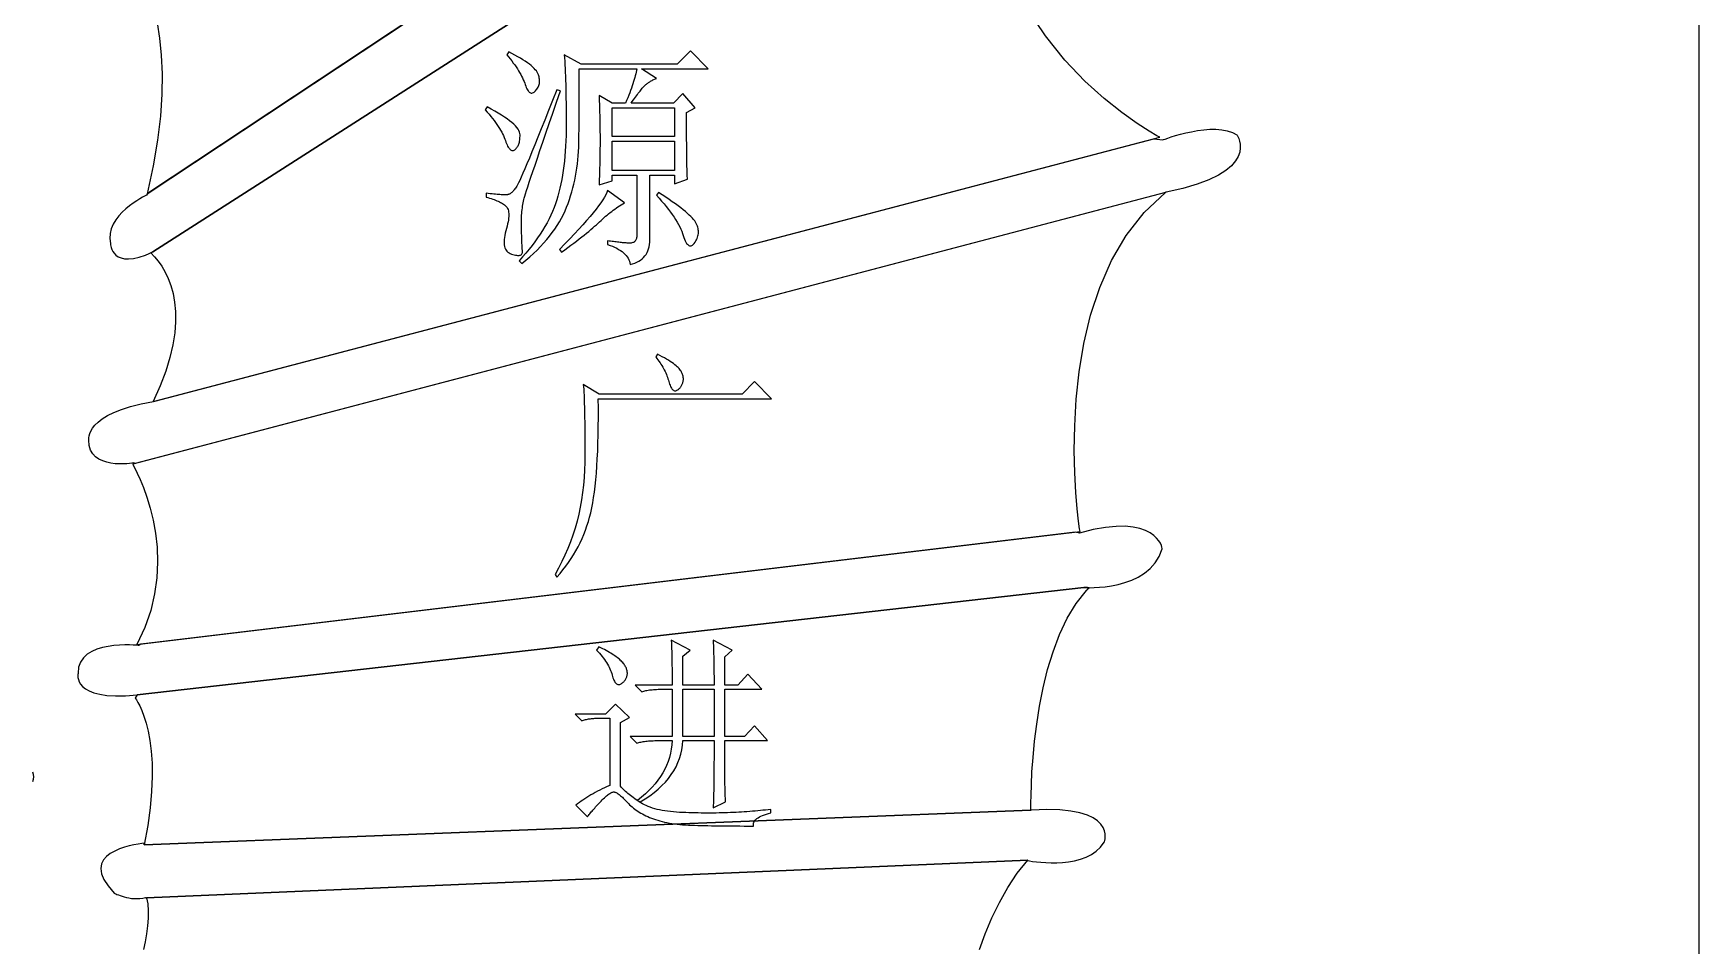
# Model space of a CAD drawing. Extents: x -45 to 45, y -91 to 91.
# Drawn here: x 14.94 to 44.84, y -58.86 to -42.48 of the extents above; entities that cross this region are included whole.
import ezdxf

# ---------------------------------------------------------------- set-up
doc = ezdxf.new("R2010")
doc.units = 0
doc.layers.get('0').update_dxf_attribs({"linetype": 'CONTINUOUS'})

msp = doc.modelspace()

# ---------------------------------------------------------------- linework, layer by layer
for points in [[(-44.8424, 90.5185), (44.8423, 90.5185), (44.8423, -90.5185), (-44.8424, -90.5185), (-44.8424, 90.5185)], [(17.169, -42.2946), (17.2121, -42.5701), (17.242, -42.8747), (17.2557, -43.209), (17.2508, -43.5742), (17.2243, -43.9709), (17.1739, -44.4003), (17.0967, -44.8632), (16.9904, -45.3608), (31.5391, -35.7202)], [(31.5189, -35.7336), (16.992, -45.3597)], [(16.992, -45.3597), (16.9734, -45.3865), (16.9734, -45.3865), (16.9648, -45.3907), (16.9407, -45.4032), (16.9036, -45.4236), (16.856, -45.4518), (16.7999, -45.487), (16.738, -45.5293), (16.6727, -45.5781), (16.6065, -45.6332), (16.5414, -45.694), (16.4802, -45.7605), (16.4251, -45.8321), (16.3787, -45.9087), (16.3431, -45.9896), (16.321, -46.0749), (16.3147, -46.1639), (16.3267, -46.2565), (16.3267, -46.2565), (16.327, -46.262), (16.3288, -46.2773), (16.333, -46.3003), (16.3409, -46.3293), (16.3532, -46.362), (16.3712, -46.3966), (16.3957, -46.4311), (16.4282, -46.4635), (16.4692, -46.4916), (16.5201, -46.5137), (16.5817, -46.5277), (16.6554, -46.5317), (16.7418, -46.5235), (16.8424, -46.5014), (16.9578, -46.4632), (17.0895, -46.4071), (32.1858, -36.735)], [(32.1858, -36.735), (17.0895, -46.4071), (17.0895, -46.4071), (17.0871, -46.408), (17.085, -46.4089), (17.0829, -46.4098), (17.0808, -46.411), (17.0786, -46.4119), (17.0765, -46.4129), (17.0744, -46.4138), (17.0723, -46.415), (17.0701, -46.4159), (17.068, -46.4168), (17.0659, -46.4177), (17.0638, -46.4188), (17.0617, -46.4197), (17.0596, -46.4206), (17.0575, -46.4215), (17.0555, -46.4227)], [(17.0555, -46.4227), (17.0555, -46.4227), (17.1214, -46.4922), (17.1874, -46.5726), (17.2514, -46.6641), (17.312, -46.7675), (17.3669, -46.8829), (17.4147, -47.0111), (17.4534, -47.1524), (17.4814, -47.3074), (17.4964, -47.4763), (17.4973, -47.6598), (17.4817, -47.8583), (17.4484, -48.0725), (17.395, -48.3025), (17.32, -48.5492), (17.2216, -48.8127), (17.0982, -49.0938), (35.1673, -44.346), (35.1673, -44.346), (35.1167, -44.3189), (34.9757, -44.2371), (34.76, -44.0992), (34.4854, -43.9042), (34.1675, -43.6506), (33.8223, -43.3376), (33.4653, -42.9637), (33.1126, -42.5281), (32.7795, -42.029)], [(23.4795, -42.815), (23.4463, -42.8659), (23.4463, -42.8659), (23.477, -42.9037), (23.5066, -42.9412), (23.5347, -42.978), (23.5616, -43.0143), (23.5869, -43.0497), (23.6109, -43.0848), (23.6335, -43.1193), (23.655, -43.1532), (23.6748, -43.1862), (23.6933, -43.2189), (23.7104, -43.251), (23.7263, -43.2825), (23.7405, -43.3134), (23.7536, -43.3437), (23.7653, -43.3734), (23.7757, -43.4025), (23.7757, -43.4025), (23.7852, -43.4297), (23.795, -43.4544), (23.8051, -43.4764), (23.8156, -43.4957), (23.8262, -43.5121), (23.8371, -43.5258), (23.8483, -43.5368), (23.8599, -43.5452), (23.8715, -43.5506), (23.8834, -43.5534), (23.8956, -43.5535), (23.9082, -43.5509), (23.9209, -43.5454), (23.934, -43.5374), (23.9473, -43.5265), (23.9609, -43.513), (23.9609, -43.513), (23.9738, -43.4979), (23.9857, -43.4824), (23.996, -43.4665), (24.0052, -43.4503), (24.0129, -43.4335), (24.0195, -43.4164), (24.0246, -43.3989), (24.0286, -43.3811), (24.031, -43.3627), (24.0322, -43.3441), (24.032, -43.3249), (24.0307, -43.3055), (24.0278, -43.2856), (24.0239, -43.2653), (24.0185, -43.2446), (24.012, -43.2237), (24.012, -43.2237), (24.0028, -43.2021), (23.9906, -43.1799), (23.975, -43.1572), (23.9563, -43.1341), (23.9342, -43.1104), (23.9091, -43.0861), (23.8807, -43.0613), (23.8492, -43.0361), (23.8142, -43.0102), (23.7761, -42.9838), (23.7347, -42.9569), (23.6902, -42.9296), (23.6423, -42.9017), (23.5913, -42.8733), (23.5369, -42.8444), (23.4795, -42.815)], [(25.101, -45.2006), (25.3381, -45.1323), (25.3381, -45.0298), (25.777, -45.0298), (25.777, -46.1204), (25.777, -46.1204), (25.7764, -46.1368), (25.7746, -46.1521), (25.7716, -46.1663), (25.7674, -46.1795), (25.762, -46.1914), (25.7555, -46.2022), (25.7477, -46.2119), (25.739, -46.2206), (25.7288, -46.228), (25.7176, -46.2343), (25.705, -46.2394), (25.6915, -46.2435), (25.6765, -46.2464), (25.6606, -46.2482), (25.6432, -46.2488), (25.6249, -46.2484), (25.6249, -46.2484), (25.6055, -46.247), (25.5857, -46.2457), (25.5653, -46.244), (25.5445, -46.2424), (25.523, -46.2403), (25.5011, -46.2382), (25.4787, -46.2359), (25.4559, -46.2335), (25.4323, -46.2306), (25.4083, -46.2277), (25.3837, -46.2245), (25.3587, -46.2213), (25.333, -46.2177), (25.3069, -46.2141), (25.2802, -46.2102), (25.253, -46.2062), (25.253, -46.2738), (25.253, -46.2738), (25.2981, -46.2892), (25.3406, -46.3056), (25.3804, -46.3228), (25.4178, -46.3411), (25.4523, -46.3601), (25.4843, -46.3803), (25.5136, -46.4012), (25.5404, -46.4233), (25.5643, -46.446), (25.5858, -46.4698), (25.6045, -46.4945), (25.6207, -46.5202), (25.6341, -46.5467), (25.645, -46.5743), (25.6532, -46.6027), (25.6588, -46.6323), (25.6588, -46.6323), (25.7016, -46.6203), (25.7418, -46.6063), (25.7792, -46.5902), (25.8139, -46.5721), (25.8456, -46.5517), (25.8747, -46.5293), (25.901, -46.5048), (25.9246, -46.4783), (25.9452, -46.4494), (25.9633, -46.4185), (25.9785, -46.3854), (25.9911, -46.3504), (26.0007, -46.3131), (26.0077, -46.2737), (26.0118, -46.2322), (26.0133, -46.1887), (26.0133, -45.0298), (26.4522, -45.0298), (26.4522, -45.1832), (26.6893, -45.0981), (26.6893, -45.0981), (26.6871, -45.0774), (26.6851, -45.0495), (26.6833, -45.0144), (26.6816, -44.9723), (26.68, -44.9228), (26.6786, -44.8663), (26.6774, -44.8024), (26.6763, -44.7316), (26.6751, -44.6533), (26.6742, -44.5681), (26.6735, -44.4756), (26.673, -44.376), (26.6724, -44.2692), (26.6721, -44.1552), (26.672, -44.034), (26.672, -43.9057), (26.8241, -43.8199), (26.6043, -43.5647), (26.4357, -43.7348), (25.6753, -43.7348), (25.6753, -43.7348), (25.696, -43.7055), (25.7161, -43.6776), (25.7354, -43.6509), (25.7542, -43.6255), (25.7719, -43.6013), (25.7892, -43.5785), (25.8055, -43.5569), (25.8213, -43.5367), (25.8361, -43.5175), (25.8504, -43.4998), (25.8637, -43.4833), (25.8766, -43.4681), (25.8885, -43.4541), (25.8999, -43.4415), (25.9104, -43.4301), (25.9204, -43.42), (25.9204, -43.42), (25.93, -43.4103), (25.9402, -43.401), (25.9507, -43.3918), (25.9619, -43.3829), (25.9733, -43.3741), (25.9855, -43.3657), (25.9979, -43.3574), (26.011, -43.3494), (26.0243, -43.3415), (26.0383, -43.3338), (26.0526, -43.3263), (26.0676, -43.3191), (26.0827, -43.3119), (26.0985, -43.3051), (26.1147, -43.2984), (26.1315, -43.292), (25.8613, -43.1211), (27.0605, -43.1211), (26.7398, -42.7976), (26.5034, -43.0361), (24.7803, -43.0361), (24.4761, -42.8659), (24.4761, -42.8659), (24.4801, -42.9226), (24.4841, -42.9823), (24.4876, -43.0447), (24.491, -43.1101), (24.494, -43.1782), (24.4969, -43.2494), (24.4994, -43.3233), (24.5017, -43.4003), (24.5036, -43.4798), (24.5053, -43.5625), (24.5066, -43.6478), (24.5079, -43.7362), (24.5087, -43.8272), (24.5094, -43.9213), (24.5098, -44.0181), (24.51, -44.118), (24.51, -44.118), (24.5092, -44.2181), (24.5073, -44.3163), (24.5038, -44.4123), (24.4993, -44.5064), (24.4933, -44.5983), (24.4861, -44.6882), (24.4775, -44.7759), (24.4678, -44.8618), (24.4564, -44.9453), (24.444, -45.027), (24.43, -45.1064), (24.415, -45.184), (24.3985, -45.2594), (24.3808, -45.3328), (24.3616, -45.404), (24.3414, -45.4733), (24.3414, -45.4733), (24.3189, -45.5414), (24.2939, -45.6095), (24.2661, -45.6776), (24.2358, -45.7458), (24.2027, -45.8139), (24.1671, -45.882), (24.1288, -45.9501), (24.088, -46.0185), (24.0443, -46.0866), (23.9981, -46.1547), (23.9491, -46.2228), (23.8977, -46.2912), (23.8435, -46.3593), (23.7868, -46.4274), (23.7273, -46.4955), (23.6654, -46.5639), (23.7166, -46.6148), (23.7166, -46.6148), (23.7888, -46.5548), (23.8581, -46.4945), (23.9244, -46.4338), (23.988, -46.3726), (24.0485, -46.3108), (24.1061, -46.2486), (24.1607, -46.1859), (24.2124, -46.1229), (24.261, -46.0592), (24.3068, -45.9951), (24.3494, -45.9306), (24.3893, -45.8657), (24.426, -45.8002), (24.4599, -45.7343), (24.4908, -45.668), (24.5187, -45.6012), (24.5187, -45.6012), (24.5441, -45.5337), (24.5681, -45.4656), (24.5905, -45.3969), (24.6114, -45.3277), (24.6305, -45.2578), (24.6483, -45.1874), (24.6644, -45.1163), (24.679, -45.0449), (24.6918, -44.9726), (24.7032, -44.8999), (24.713, -44.8264), (24.7213, -44.7526), (24.7279, -44.6779), (24.733, -44.6029), (24.7365, -44.5272), (24.7385, -44.451), (24.7385, -44.451), (24.7392, -44.3737), (24.7401, -44.2957), (24.7408, -44.2169), (24.7417, -44.1375), (24.7423, -44.0571), (24.743, -43.9761), (24.7436, -43.8942), (24.7442, -43.8116), (24.7445, -43.728), (24.745, -43.6437), (24.7453, -43.5585), (24.7458, -43.4727), (24.7459, -43.3859), (24.7462, -43.2985), (24.7462, -43.2101), (24.7464, -43.1211), (25.777, -43.1211), (25.777, -43.1211), (25.7722, -43.1495), (25.7663, -43.1792), (25.7594, -43.2103), (25.7516, -43.2428), (25.7426, -43.2764), (25.7325, -43.3115), (25.7214, -43.3478), (25.7094, -43.3856), (25.6961, -43.4245), (25.6818, -43.4648), (25.6665, -43.5065), (25.6503, -43.5496), (25.6329, -43.5938), (25.6144, -43.6394), (25.5949, -43.6864), (25.5745, -43.7348), (25.3381, -43.7348), (25.101, -43.5988), (25.101, -43.5988), (25.1029, -43.6497), (25.1049, -43.7007), (25.1066, -43.7514), (25.1084, -43.8021), (25.1099, -43.8525), (25.1114, -43.9029), (25.1126, -43.9531), (25.1139, -44.0034), (25.1148, -44.0532), (25.1157, -44.1031), (25.1163, -44.1527), (25.1171, -44.2024), (25.1175, -44.2517), (25.118, -44.3011), (25.1181, -44.3502), (25.1183, -44.3994), (25.1183, -44.3994), (25.1181, -44.4484), (25.118, -44.4976), (25.1175, -44.547), (25.1171, -44.5965), (25.1163, -44.646), (25.1157, -44.6958), (25.1148, -44.7457), (25.1139, -44.7958), (25.1126, -44.8459), (25.1114, -44.8961), (25.1099, -44.9465), (25.1084, -44.9971), (25.1066, -45.0477), (25.1049, -45.0985), (25.1029, -45.1495), (25.101, -45.2006)], [(24.4091, -43.513), (24.3414, -43.4963), (24.3414, -43.4963), (24.2652, -43.6886), (24.1933, -43.8698), (24.1255, -44.0398), (24.0621, -44.1986), (24.0026, -44.346), (23.9474, -44.4823), (23.8963, -44.6073), (23.8495, -44.7211), (23.8066, -44.8234), (23.768, -44.9147), (23.7335, -44.9947), (23.7032, -45.0635), (23.6769, -45.121), (23.655, -45.1673), (23.6371, -45.2023), (23.6236, -45.2261), (23.6236, -45.2261), (23.6119, -45.2435), (23.6005, -45.26), (23.5892, -45.2755), (23.5781, -45.2899), (23.567, -45.3031), (23.5561, -45.3154), (23.5453, -45.3266), (23.5348, -45.3368), (23.5242, -45.3458), (23.5138, -45.3537), (23.5036, -45.3606), (23.4935, -45.3666), (23.4834, -45.3713), (23.4735, -45.375), (23.4638, -45.3777), (23.4542, -45.3795), (23.4542, -45.3795), (23.4437, -45.3803), (23.4317, -45.3808), (23.4176, -45.381), (23.402, -45.381), (23.3843, -45.3805), (23.3651, -45.3797), (23.344, -45.3786), (23.3212, -45.3773), (23.2965, -45.3754), (23.2701, -45.3734), (23.2419, -45.3709), (23.2119, -45.3683), (23.1801, -45.3651), (23.1467, -45.3617), (23.1113, -45.358), (23.0744, -45.354), (23.0744, -45.4217), (23.0744, -45.4217), (23.1053, -45.4303), (23.1352, -45.4391), (23.1637, -45.4481), (23.1913, -45.4574), (23.2175, -45.4668), (23.2427, -45.4765), (23.2667, -45.4863), (23.2895, -45.4964), (23.311, -45.5065), (23.3314, -45.517), (23.3506, -45.5275), (23.3686, -45.5384), (23.3854, -45.5494), (23.4011, -45.5606), (23.4155, -45.572), (23.429, -45.5838), (23.429, -45.5838), (23.4408, -45.5964), (23.4511, -45.6111), (23.4598, -45.6278), (23.467, -45.6465), (23.4725, -45.6671), (23.4765, -45.6899), (23.4789, -45.7145), (23.4798, -45.7413), (23.4789, -45.7699), (23.4765, -45.8006), (23.4725, -45.8332), (23.467, -45.8679), (23.4598, -45.9045), (23.4511, -45.9432), (23.4408, -45.9839), (23.429, -46.0266), (23.429, -46.0266), (23.4173, -46.0691), (23.4082, -46.1096), (23.4013, -46.1477), (23.3971, -46.1838), (23.395, -46.2176), (23.3954, -46.2492), (23.3981, -46.2786), (23.4035, -46.3059), (23.411, -46.3308), (23.4209, -46.3537), (23.4332, -46.3743), (23.4479, -46.3928), (23.4649, -46.4089), (23.4844, -46.423), (23.5063, -46.4349), (23.5306, -46.4447), (23.5306, -46.4447), (23.5549, -46.4523), (23.5777, -46.4586), (23.5989, -46.4633), (23.6185, -46.4668), (23.6363, -46.4686), (23.6526, -46.4691), (23.6672, -46.468), (23.6802, -46.4657), (23.6914, -46.4616), (23.7011, -46.4563), (23.7091, -46.4493), (23.7155, -46.4411), (23.7202, -46.4312), (23.7233, -46.42), (23.7247, -46.4072), (23.7245, -46.3931), (23.7245, -46.3931), (23.7233, -46.3773), (23.7223, -46.3603), (23.7211, -46.3416), (23.7202, -46.3217), (23.719, -46.3002), (23.7181, -46.2773), (23.7171, -46.2528), (23.7162, -46.2271), (23.715, -46.1996), (23.7141, -46.1709), (23.7129, -46.1405), (23.712, -46.1088), (23.7108, -46.0754), (23.7099, -46.0408), (23.7088, -46.0046), (23.7079, -45.967), (23.7079, -45.967), (23.7069, -45.9289), (23.7066, -45.8916), (23.7067, -45.8549), (23.7076, -45.8189), (23.7088, -45.7835), (23.7107, -45.7489), (23.713, -45.715), (23.716, -45.6817), (23.7193, -45.649), (23.7233, -45.617), (23.7277, -45.5856), (23.7328, -45.555), (23.7382, -45.525), (23.7444, -45.4957), (23.751, -45.467), (23.7584, -45.4391), (23.7584, -45.4391), (23.7677, -45.4055), (23.7814, -45.3605), (23.7991, -45.3038), (23.8212, -45.2356), (23.8473, -45.1556), (23.8776, -45.0643), (23.912, -44.9612), (23.9507, -44.8468), (23.9933, -44.7205), (24.0402, -44.5828), (24.0912, -44.4334), (24.1466, -44.2726), (24.2058, -44.0999), (24.2694, -43.9159), (24.3371, -43.7201), (24.4091, -43.513)], [(23.091, -43.8032), (23.0579, -43.8541), (23.0579, -43.8541), (23.0927, -43.894), (23.1261, -43.9335), (23.1578, -43.972), (23.1879, -44.01), (23.2163, -44.047), (23.2431, -44.0836), (23.2682, -44.1193), (23.2917, -44.1544), (23.3135, -44.1886), (23.3337, -44.2222), (23.3522, -44.2549), (23.3691, -44.2871), (23.3843, -44.3183), (23.3979, -44.349), (23.4099, -44.3788), (23.4204, -44.4081), (23.4204, -44.4081), (23.4299, -44.4356), (23.4396, -44.4608), (23.4495, -44.4837), (23.4596, -44.5044), (23.4697, -44.5226), (23.4799, -44.5385), (23.4903, -44.5521), (23.5009, -44.5635), (23.5114, -44.5724), (23.5222, -44.579), (23.5331, -44.5833), (23.5442, -44.5854), (23.5553, -44.585), (23.5666, -44.5823), (23.578, -44.5774), (23.5897, -44.5702), (23.5897, -44.5702), (23.6008, -44.561), (23.6114, -44.5509), (23.6211, -44.5398), (23.6303, -44.5278), (23.6385, -44.5147), (23.6462, -44.5007), (23.6531, -44.4856), (23.6594, -44.4697), (23.6647, -44.4526), (23.6695, -44.4346), (23.6734, -44.4156), (23.6768, -44.3956), (23.6792, -44.3745), (23.6812, -44.3526), (23.6822, -44.3295), (23.6827, -44.3056), (23.6827, -44.3056), (23.6803, -44.2806), (23.6734, -44.2549), (23.6617, -44.2282), (23.6456, -44.2008), (23.6247, -44.1724), (23.5993, -44.1432), (23.5692, -44.113), (23.5346, -44.0821), (23.4952, -44.0501), (23.4513, -44.0175), (23.4027, -43.9838), (23.3496, -43.9495), (23.2918, -43.9141), (23.2295, -43.878), (23.1625, -43.8409), (23.091, -43.8032)], [(25.3381, -43.8199), (26.4522, -43.8199), (26.4522, -44.331), (25.3381, -44.331), (25.3381, -43.8199)], [(16.7742, -50.2061), (16.7488, -50.1949), (16.7488, -50.1949), (16.7394, -50.1963), (16.7133, -50.2), (16.6726, -50.2045), (16.6201, -50.2089), (16.5578, -50.2116), (16.4885, -50.2116), (16.4145, -50.2076), (16.3384, -50.1984), (16.2623, -50.1826), (16.1891, -50.1592), (16.1209, -50.1268), (16.0605, -50.0843), (16.0098, -50.0301), (15.9718, -49.9636), (15.9485, -49.883), (15.9429, -49.7876), (15.9429, -49.7876), (15.942, -49.782), (15.9411, -49.7662), (15.9421, -49.7412), (15.9473, -49.7083), (15.9586, -49.6682), (15.9783, -49.6225), (16.0084, -49.572), (16.0513, -49.5181), (16.1086, -49.4615), (16.1828, -49.4037), (16.2759, -49.3456), (16.3901, -49.2886), (16.5272, -49.2334), (16.6898, -49.1814), (16.8797, -49.1336), (17.0993, -49.0914), (17.0993, -49.0914), (17.099, -49.0914), (17.099, -49.0917), (17.099, -49.0917), (17.099, -49.092), (17.0987, -49.092), (17.0987, -49.0923), (17.0987, -49.0923), (17.0987, -49.0926), (17.0984, -49.0926), (17.0984, -49.0929), (17.0984, -49.0929), (17.0984, -49.0932), (17.0982, -49.0932), (17.0982, -49.0935), (17.0982, -49.0935), (17.0982, -49.0938), (17.122, -49.0875), (17.122, -49.0875), (17.1222, -49.0872), (17.1225, -49.0872), (17.1228, -49.0872), (17.1231, -49.0872), (17.1234, -49.087), (17.1237, -49.087), (17.124, -49.087), (17.1243, -49.087), (17.1246, -49.0867), (17.1249, -49.0867), (17.1252, -49.0867), (17.1255, -49.0867), (17.1258, -49.0867), (17.1261, -49.0867), (17.1264, -49.0867), (17.1267, -49.0867), (17.1282, -49.0859), (35.0618, -44.3737), (35.2208, -44.3938), (35.2208, -44.3938), (35.2313, -44.3897), (35.2617, -44.3787), (35.3095, -44.3621), (35.3729, -44.3416), (35.4494, -44.3182), (35.5372, -44.2938), (35.6338, -44.2696), (35.7374, -44.2473), (35.8453, -44.2279), (35.9559, -44.2133), (36.0667, -44.2048), (36.1758, -44.2039), (36.2807, -44.2119), (36.3796, -44.2304), (36.4701, -44.2608), (36.5503, -44.3047), (36.5503, -44.3047), (36.5553, -44.3124), (36.5678, -44.3348), (36.5836, -44.3701), (36.5991, -44.4172), (36.6097, -44.4742), (36.612, -44.5398), (36.6015, -44.6124), (36.5746, -44.6908), (36.5268, -44.7729), (36.4546, -44.8577), (36.3536, -44.9434), (36.2202, -45.0288), (36.0499, -45.112), (35.8391, -45.1919), (35.5835, -45.2666), (35.2795, -45.3351), (35.2494, -45.3525), (35.2494, -45.3525), (35.2506, -45.3513), (35.2518, -45.3504), (35.253, -45.3492), (35.2542, -45.3483), (35.2554, -45.3471), (35.2566, -45.3462), (35.2578, -45.3452), (35.259, -45.3443), (35.2602, -45.3431), (35.2614, -45.3422), (35.2626, -45.3411), (35.2638, -45.3402), (35.265, -45.339), (35.2662, -45.3381), (35.2674, -45.3372), (35.2687, -45.3363), (16.7742, -50.2061)], [(25.3381, -44.4168), (26.4522, -44.4168), (26.4522, -44.9447), (25.3381, -44.9447), (25.3381, -44.4168)], [(16.7284, -50.2181), (16.7284, -50.2181), (16.7388, -50.2363), (16.7677, -50.2898), (16.8108, -50.376), (16.8641, -50.4929), (16.9234, -50.638), (16.9846, -50.8093), (17.0437, -51.0043), (17.0966, -51.221), (17.1388, -51.4567), (17.1668, -51.7096), (17.1761, -51.977), (17.1628, -52.2571), (17.1225, -52.5472), (17.0514, -52.8454), (16.9452, -53.1492), (16.8002, -53.4566), (33.7357, -51.4265), (33.7357, -51.4265), (33.7283, -51.3776), (33.7101, -51.238), (33.6861, -51.0175), (33.6618, -50.7263), (33.6423, -50.374), (33.6332, -49.971), (33.6395, -49.5269), (33.6667, -49.052), (33.7199, -48.556), (33.8045, -48.0491), (33.9257, -47.5411), (34.0892, -47.0423), (34.2998, -46.5623), (34.5631, -46.1113), (34.8842, -45.6993), (35.2687, -45.3363), (16.7284, -50.2181)], [(25.253, -45.3024), (25.253, -45.3024), (25.2395, -45.3383), (25.2209, -45.3784), (25.1969, -45.4225), (25.1675, -45.4707), (25.1324, -45.5227), (25.0922, -45.5788), (25.0466, -45.6389), (24.9956, -45.7031), (24.9389, -45.771), (24.8771, -45.8431), (24.8096, -45.9191), (24.737, -45.9993), (24.6587, -46.0833), (24.5751, -46.1714), (24.486, -46.2634), (24.3918, -46.3596), (24.4257, -46.4105), (24.4257, -46.4105), (24.4836, -46.3682), (24.5396, -46.3272), (24.5935, -46.2871), (24.6455, -46.2483), (24.6953, -46.2103), (24.7432, -46.1736), (24.789, -46.1379), (24.8329, -46.1034), (24.8745, -46.0698), (24.9143, -46.0374), (24.9519, -46.0059), (24.9876, -45.9757), (25.021, -45.9463), (25.0526, -45.9183), (25.0821, -45.8911), (25.1096, -45.8652), (25.1096, -45.8652), (25.1359, -45.8397), (25.1626, -45.8149), (25.1895, -45.7906), (25.2167, -45.7669), (25.2439, -45.7436), (25.2715, -45.7211), (25.2991, -45.6989), (25.3271, -45.6775), (25.3551, -45.6563), (25.3834, -45.6359), (25.4118, -45.6158), (25.4406, -45.5965), (25.4694, -45.5775), (25.4985, -45.5592), (25.5277, -45.5413), (25.5572, -45.5242), (25.253, -45.3024)], [(26.1315, -45.3882), (26.1315, -45.3882), (26.1789, -45.4408), (26.224, -45.4925), (26.2668, -45.5431), (26.3073, -45.5929), (26.3454, -45.6415), (26.3813, -45.6893), (26.4149, -45.736), (26.4462, -45.7819), (26.475, -45.8265), (26.5016, -45.8703), (26.5259, -45.9131), (26.5479, -45.955), (26.5675, -45.9957), (26.5849, -46.0356), (26.6, -46.0745), (26.6129, -46.1124), (26.6129, -46.1124), (26.6245, -46.1476), (26.6365, -46.1793), (26.6485, -46.2071), (26.6609, -46.2314), (26.6734, -46.2518), (26.6861, -46.2686), (26.699, -46.2816), (26.7122, -46.2911), (26.7254, -46.2965), (26.7389, -46.2985), (26.7526, -46.2965), (26.7665, -46.2911), (26.7805, -46.2817), (26.7949, -46.2688), (26.8093, -46.252), (26.8241, -46.2316), (26.8241, -46.2316), (26.8379, -46.2091), (26.8499, -46.1868), (26.8601, -46.1643), (26.8687, -46.1421), (26.8753, -46.1196), (26.8804, -46.0974), (26.8836, -46.0749), (26.8851, -46.0527), (26.8847, -46.0302), (26.8826, -46.008), (26.8787, -45.9855), (26.873, -45.9633), (26.8655, -45.9408), (26.8564, -45.9186), (26.8454, -45.8961), (26.8328, -45.8739), (26.8328, -45.8739), (26.8172, -45.8506), (26.7981, -45.826), (26.7756, -45.8), (26.7497, -45.7728), (26.7202, -45.744), (26.6872, -45.7139), (26.6508, -45.6824), (26.6109, -45.6496), (26.5674, -45.6152), (26.5204, -45.5795), (26.47, -45.5424), (26.4161, -45.5041), (26.3586, -45.4642), (26.2977, -45.4231), (26.2332, -45.3805), (26.1654, -45.3366), (26.1315, -45.3882)], [(26.1512, -48.2415), (26.1173, -48.2924), (26.1173, -48.2924), (26.1378, -48.3179), (26.1577, -48.3435), (26.1766, -48.3692), (26.1948, -48.395), (26.212, -48.4208), (26.2284, -48.4467), (26.2439, -48.4728), (26.2588, -48.4989), (26.2725, -48.525), (26.2856, -48.5511), (26.2977, -48.5773), (26.3091, -48.6037), (26.3194, -48.6301), (26.3291, -48.6565), (26.3377, -48.683), (26.3457, -48.7097), (26.3457, -48.7097), (26.3529, -48.7352), (26.3604, -48.759), (26.3681, -48.7809), (26.376, -48.8011), (26.3839, -48.8192), (26.392, -48.8357), (26.4003, -48.8501), (26.4088, -48.8629), (26.4172, -48.8735), (26.4259, -48.8825), (26.4346, -48.8895), (26.4436, -48.8949), (26.4526, -48.8982), (26.4617, -48.8998), (26.471, -48.8994), (26.4805, -48.8973), (26.4805, -48.8973), (26.4897, -48.8937), (26.4988, -48.8895), (26.5076, -48.8847), (26.5162, -48.8795), (26.5244, -48.8735), (26.5325, -48.8671), (26.5402, -48.8599), (26.5479, -48.8524), (26.555, -48.844), (26.5621, -48.8351), (26.5688, -48.8255), (26.5753, -48.8156), (26.5814, -48.8048), (26.5875, -48.7937), (26.5931, -48.7817), (26.5987, -48.7694), (26.5987, -48.7694), (26.6034, -48.7563), (26.6074, -48.7434), (26.6105, -48.7302), (26.6129, -48.717), (26.6142, -48.7035), (26.6149, -48.6901), (26.6146, -48.6764), (26.6136, -48.6628), (26.6115, -48.6487), (26.6087, -48.6348), (26.6049, -48.6205), (26.6004, -48.6063), (26.5949, -48.5917), (26.5887, -48.5772), (26.5814, -48.5624), (26.5735, -48.5476), (26.5735, -48.5476), (26.5639, -48.5323), (26.5521, -48.5167), (26.538, -48.5005), (26.5218, -48.4837), (26.5032, -48.4663), (26.4825, -48.4485), (26.4594, -48.4302), (26.4342, -48.4114), (26.4066, -48.3919), (26.3769, -48.3719), (26.3448, -48.3514), (26.3106, -48.3305), (26.274, -48.3089), (26.2353, -48.2869), (26.1943, -48.2644), (26.1512, -48.2415)], [(24.8172, -48.7868), (24.8172, -48.7868), (24.8211, -48.8259), (24.8248, -48.8717), (24.8281, -48.9237), (24.8312, -48.9824), (24.8338, -49.0473), (24.8361, -49.1187), (24.8381, -49.1964), (24.84, -49.2806), (24.8413, -49.371), (24.8424, -49.4679), (24.8431, -49.5712), (24.8436, -49.681), (24.8437, -49.7969), (24.8436, -49.9195), (24.8431, -50.0483), (24.8424, -50.1836), (24.8424, -50.1836), (24.8392, -50.3212), (24.8321, -50.4573), (24.8209, -50.5917), (24.8058, -50.7247), (24.7865, -50.856), (24.7634, -50.9857), (24.7361, -51.1138), (24.705, -51.2404), (24.6696, -51.3652), (24.6303, -51.4885), (24.5869, -51.6102), (24.5396, -51.7303), (24.4882, -51.8487), (24.4328, -51.9657), (24.3733, -52.0809), (24.3098, -52.1947), (24.3437, -52.2456), (24.3437, -52.2456), (24.3995, -52.1811), (24.4529, -52.1157), (24.5039, -52.0491), (24.5526, -51.9816), (24.5988, -51.9128), (24.6428, -51.843), (24.6843, -51.7722), (24.7236, -51.7005), (24.7603, -51.6275), (24.7948, -51.5535), (24.8269, -51.4784), (24.8566, -51.4023), (24.8839, -51.3251), (24.909, -51.2469), (24.9316, -51.1676), (24.952, -51.0873), (24.952, -51.0873), (24.9703, -51.0033), (24.9874, -50.9135), (25.003, -50.8178), (25.0174, -50.7164), (25.0303, -50.609), (25.0422, -50.4958), (25.0525, -50.3767), (25.0618, -50.2519), (25.0694, -50.121), (25.076, -49.9843), (25.0811, -49.8418), (25.0851, -49.6936), (25.0875, -49.5394), (25.0889, -49.3795), (25.0887, -49.2136), (25.0875, -49.042), (28.195, -49.042), (27.8909, -48.7352), (27.6711, -48.957), (25.104, -48.957), (24.8172, -48.7868)], [(16.8769, -53.4474), (16.8412, -53.4718), (16.8412, -53.4718), (16.8286, -53.4705), (16.7935, -53.4676), (16.7388, -53.4643), (16.6682, -53.462), (16.5844, -53.4617), (16.4912, -53.4651), (16.3916, -53.4731), (16.2889, -53.4873), (16.1863, -53.5085), (16.0872, -53.5384), (15.9948, -53.5781), (15.9125, -53.629), (15.8433, -53.692), (15.7907, -53.769), (15.7579, -53.8607), (15.7483, -53.9688), (15.7483, -53.9688), (15.7469, -53.9745), (15.7446, -53.9905), (15.7432, -54.0151), (15.7453, -54.0468), (15.7526, -54.0837), (15.7676, -54.1242), (15.7923, -54.1666), (15.829, -54.2094), (15.8795, -54.2505), (15.9465, -54.2886), (16.0318, -54.3218), (16.1378, -54.3486), (16.2663, -54.3671), (16.4199, -54.3758), (16.6005, -54.3729), (16.8104, -54.357), (33.8044, -52.4313), (33.8044, -52.4313), (33.8175, -52.432), (33.855, -52.4334), (33.9138, -52.4341), (33.991, -52.4327), (34.0831, -52.4276), (34.1873, -52.4176), (34.3004, -52.4012), (34.4195, -52.3773), (34.5412, -52.3439), (34.6627, -52.3001), (34.7807, -52.2441), (34.8924, -52.175), (34.9944, -52.0909), (35.0839, -51.9908), (35.1575, -51.873), (35.2126, -51.7363), (35.2126, -51.7363), (35.2112, -51.7287), (35.2061, -51.708), (35.1953, -51.6765), (35.1772, -51.637), (35.1497, -51.5916), (35.1113, -51.5434), (35.06, -51.4946), (34.9943, -51.448), (34.9119, -51.4058), (34.8114, -51.3708), (34.6909, -51.3454), (34.5487, -51.3324), (34.3826, -51.334), (34.1913, -51.3531), (33.9727, -51.392), (33.7252, -51.4535), (33.65, -51.4368), (16.8769, -53.4474)], [(16.8092, -54.3571), (16.7719, -54.4153), (16.7719, -54.4153), (16.7781, -54.4236), (16.7953, -54.4493), (16.8213, -54.4931), (16.8539, -54.5558), (16.8906, -54.6379), (16.9294, -54.7405), (16.968, -54.8641), (17.0042, -55.0097), (17.0354, -55.1777), (17.0598, -55.3692), (17.0748, -55.5848), (17.0786, -55.8254), (17.0685, -56.0915), (17.0425, -56.3841), (16.9981, -56.7038), (16.9335, -57.0515), (32.8539, -56.4264), (32.8539, -56.4264), (32.8534, -56.3946), (32.8535, -56.3038), (32.8557, -56.1604), (32.8618, -55.9711), (32.8732, -55.7421), (32.8921, -55.4803), (32.9197, -55.192), (32.9582, -54.884), (33.0087, -54.5623), (33.0734, -54.2339), (33.1538, -53.9052), (33.2516, -53.5828), (33.3683, -53.273), (33.506, -52.9825), (33.6661, -52.7178), (33.8506, -52.4856), (33.8506, -52.4856), (33.8535, -52.4823), (33.8565, -52.479), (33.8595, -52.4757), (33.8625, -52.4724), (33.8653, -52.4691), (33.8683, -52.4658), (33.8713, -52.4625), (33.8743, -52.4595), (33.877, -52.4562), (33.88, -52.4531), (33.8828, -52.4498), (33.8858, -52.4468), (33.8885, -52.4435), (33.8914, -52.4405), (33.8941, -52.4373), (33.8971, -52.4343), (33.8971, -52.4343), (33.8863, -52.434), (33.8763, -52.4339), (33.8667, -52.4336), (33.858, -52.4336), (33.8496, -52.4333), (33.8421, -52.433), (33.8351, -52.4327), (33.8289, -52.4326), (33.8232, -52.4323), (33.8182, -52.432), (33.814, -52.4317), (33.8106, -52.4316), (33.8078, -52.4313), (33.8059, -52.4313), (33.8047, -52.4313), (33.8044, -52.4313), (16.8104, -54.357), (16.8104, -54.357), (16.8101, -54.357), (16.8101, -54.357), (16.8101, -54.357), (16.8101, -54.357), (16.8098, -54.357), (16.8098, -54.357), (16.8098, -54.357), (16.8098, -54.357), (16.8095, -54.357), (16.8095, -54.357), (16.8095, -54.357), (16.8095, -54.357), (16.8092, -54.357), (16.8092, -54.357), (16.8092, -54.357), (16.8092, -54.3571)], [(25.055, -53.5571), (25.055, -53.5571), (25.0818, -53.5848), (25.1076, -53.6127), (25.1319, -53.6406), (25.1553, -53.6685), (25.1772, -53.6964), (25.1979, -53.7243), (25.2173, -53.7522), (25.2356, -53.7801), (25.2524, -53.808), (25.2681, -53.8359), (25.2824, -53.8638), (25.2956, -53.8917), (25.3073, -53.9196), (25.3179, -53.9476), (25.3271, -53.9755), (25.3352, -54.0037), (25.3352, -54.0037), (25.3427, -54.0303), (25.3507, -54.0547), (25.3589, -54.0769), (25.3676, -54.097), (25.3764, -54.1146), (25.3858, -54.13), (25.3954, -54.1432), (25.4055, -54.1542), (25.4157, -54.1628), (25.4264, -54.1691), (25.4373, -54.1732), (25.4487, -54.1751), (25.4603, -54.1747), (25.4724, -54.172), (25.4848, -54.1671), (25.4976, -54.16), (25.4976, -54.16), (25.5099, -54.1512), (25.5218, -54.1423), (25.5327, -54.1329), (25.5431, -54.1234), (25.5525, -54.1133), (25.5614, -54.103), (25.5693, -54.0924), (25.5768, -54.0816), (25.5832, -54.0701), (25.5891, -54.0585), (25.5941, -54.0464), (25.5985, -54.0342), (25.6019, -54.0215), (25.6048, -54.0085), (25.6069, -53.9951), (25.6084, -53.9815), (25.6084, -53.9815), (25.6087, -53.9672), (25.6082, -53.9531), (25.6066, -53.9389), (25.6042, -53.9248), (25.6006, -53.9104), (25.5962, -53.8961), (25.5907, -53.8817), (25.5844, -53.8674), (25.5768, -53.8527), (25.5684, -53.8383), (25.559, -53.8236), (25.5487, -53.8092), (25.5373, -53.7945), (25.525, -53.7798), (25.5117, -53.765), (25.4976, -53.7503), (25.4976, -53.7503), (25.482, -53.7352), (25.4654, -53.7202), (25.4474, -53.7049), (25.4283, -53.6897), (25.4077, -53.6741), (25.3861, -53.6587), (25.363, -53.6429), (25.3389, -53.6273), (25.3132, -53.6113), (25.2865, -53.5954), (25.2583, -53.5792), (25.2291, -53.5631), (25.1983, -53.5467), (25.1665, -53.5304), (25.1332, -53.5139), (25.099, -53.4974), (25.055, -53.5571)], [(26.4125, -55.1053), (25.6601, -55.1053), (25.7778, -55.2247), (25.7778, -55.2247), (25.7948, -55.2191), (25.8129, -55.2141), (25.8317, -55.2092), (25.8516, -55.2049), (25.8723, -55.2008), (25.8941, -55.1971), (25.9167, -55.1937), (25.9403, -55.1909), (25.9647, -55.1881), (25.9901, -55.1859), (26.0163, -55.1839), (26.0436, -55.1824), (26.0717, -55.181), (26.1009, -55.1802), (26.1308, -55.1797), (26.1619, -55.1796), (26.4125, -55.1796), (26.4125, -55.1796), (26.4065, -55.257), (26.3963, -55.3332), (26.3816, -55.4079), (26.3627, -55.4813), (26.3391, -55.5531), (26.3114, -55.6236), (26.2793, -55.6927), (26.2429, -55.7605), (26.2019, -55.8266), (26.1566, -55.8916), (26.1069, -55.955), (26.053, -56.0173), (25.9944, -56.0779), (25.9316, -56.1373), (25.8644, -56.1952), (25.7929, -56.2519), (25.837, -56.2818), (25.837, -56.2818), (25.9263, -56.2267), (26.0103, -56.17), (26.0886, -56.1112), (26.1616, -56.0509), (26.2288, -55.9884), (26.2907, -55.9242), (26.3469, -55.858), (26.3978, -55.7902), (26.4429, -55.7203), (26.4827, -55.6486), (26.5167, -55.575), (26.5454, -55.4997), (26.5683, -55.4223), (26.5859, -55.3432), (26.5979, -55.2622), (26.6045, -55.1796), (27.1649, -55.1796), (27.1649, -55.1796), (27.1647, -55.2889), (27.1646, -55.3938), (27.1643, -55.4941), (27.164, -55.59), (27.1634, -55.6812), (27.1629, -55.768), (27.1621, -55.8502), (27.1614, -55.928), (27.1603, -56.001), (27.1593, -56.0696), (27.1581, -56.1336), (27.1569, -56.1932), (27.1554, -56.2481), (27.1539, -56.2986), (27.1521, -56.3445), (27.1505, -56.386), (27.3721, -56.2818), (27.3721, -56.2818), (27.3702, -56.2511), (27.3684, -56.2155), (27.3668, -56.1746), (27.3654, -56.1288), (27.3639, -56.0777), (27.3627, -56.0217), (27.3616, -55.9605), (27.3607, -55.8943), (27.3597, -55.8227), (27.3589, -55.7461), (27.3583, -55.6644), (27.3579, -55.5778), (27.3574, -55.4858), (27.3571, -55.3888), (27.357, -55.2867), (27.357, -55.1796), (28.1245, -55.1796), (27.8884, -54.9115), (27.7115, -55.1053), (27.357, -55.1053), (27.357, -54.2566), (28.0213, -54.2566), (27.77, -53.9885), (27.5931, -54.1822), (27.357, -54.1822), (27.357, -53.6759), (27.4898, -53.5571), (27.1505, -53.378), (27.1505, -53.378), (27.1521, -53.4265), (27.1539, -53.4752), (27.1554, -53.5241), (27.1569, -53.5734), (27.1581, -53.6228), (27.1593, -53.6725), (27.1603, -53.7224), (27.1614, -53.7726), (27.1621, -53.8229), (27.1629, -53.8735), (27.1634, -53.9243), (27.164, -53.9754), (27.1643, -54.0266), (27.1646, -54.0782), (27.1647, -54.13), (27.1649, -54.1822), (26.6045, -54.1822), (26.6045, -53.6613), (26.7374, -53.5571), (26.398, -53.378), (26.398, -53.378), (26.3995, -53.4281), (26.4012, -53.4785), (26.4027, -53.5286), (26.4042, -53.579), (26.4054, -53.6291), (26.4066, -53.6795), (26.4076, -53.7296), (26.4087, -53.78), (26.4094, -53.8301), (26.4102, -53.8805), (26.4108, -53.9306), (26.4114, -53.981), (26.4117, -54.0311), (26.4122, -54.0815), (26.4123, -54.1318), (26.4125, -54.1822), (25.7482, -54.1822), (25.8666, -54.301), (25.8666, -54.301), (25.8836, -54.2955), (25.9017, -54.2906), (25.9205, -54.2859), (25.9404, -54.2816), (25.961, -54.2775), (25.9828, -54.274), (26.0054, -54.2706), (26.029, -54.2678), (26.0533, -54.2651), (26.0787, -54.2629), (26.1049, -54.2609), (26.1321, -54.2594), (26.1601, -54.258), (26.1891, -54.2572), (26.219, -54.2567), (26.25, -54.2566), (26.4125, -54.2566), (26.4125, -55.1053)], [(26.6045, -54.2566), (27.1649, -54.2566), (27.1649, -55.1053), (26.6045, -55.1053), (26.6045, -54.2566)], [(25.4831, -55.9985), (25.4831, -54.8524), (25.645, -54.7629), (25.3943, -54.5246), (25.2174, -54.7031), (24.6715, -54.7031), (24.7892, -54.8226), (24.7892, -54.8226), (24.8059, -54.817), (24.8228, -54.812), (24.84, -54.8071), (24.8575, -54.8028), (24.8751, -54.7987), (24.893, -54.795), (24.9111, -54.7916), (24.9295, -54.7888), (24.948, -54.786), (24.9668, -54.7838), (24.9858, -54.7818), (25.0051, -54.7803), (25.0245, -54.7789), (25.0443, -54.7781), (25.0643, -54.7776), (25.0846, -54.7775), (25.2911, -54.7775), (25.2911, -55.9838), (25.2911, -55.9838), (25.2453, -56.0043), (25.2008, -56.0251), (25.1571, -56.0461), (25.1147, -56.0675), (25.0731, -56.0889), (25.0328, -56.1106), (24.9934, -56.1326), (24.9552, -56.1549), (24.9178, -56.1772), (24.8815, -56.1999), (24.8462, -56.2228), (24.8122, -56.246), (24.779, -56.2693), (24.7469, -56.2929), (24.7158, -56.3167), (24.686, -56.3409), (24.8925, -56.5499), (24.8925, -56.5499), (24.902, -56.5364), (24.9123, -56.5225), (24.9233, -56.5078), (24.9353, -56.4928), (24.9478, -56.4771), (24.9611, -56.4609), (24.9752, -56.4441), (24.9902, -56.4267), (25.0057, -56.4087), (25.022, -56.3901), (25.0391, -56.3709), (25.0571, -56.3513), (25.0756, -56.3309), (25.0951, -56.31), (25.1152, -56.2884), (25.1362, -56.2665), (25.1362, -56.2665), (25.1568, -56.2448), (25.1769, -56.2248), (25.1961, -56.2063), (25.2147, -56.1894), (25.2324, -56.1737), (25.2495, -56.1598), (25.2658, -56.1473), (25.2816, -56.1364), (25.2963, -56.1267), (25.3105, -56.1188), (25.3238, -56.1123), (25.3366, -56.1074), (25.3484, -56.1039), (25.3597, -56.102), (25.37, -56.1015), (25.3799, -56.1026), (25.3799, -56.1026), (25.3892, -56.105), (25.3994, -56.1088), (25.4102, -56.1136), (25.4216, -56.1199), (25.4336, -56.1271), (25.4464, -56.1358), (25.4597, -56.1457), (25.4738, -56.1568), (25.4882, -56.169), (25.5035, -56.1825), (25.5194, -56.1972), (25.5359, -56.2131), (25.553, -56.2302), (25.5709, -56.2485), (25.5892, -56.268), (25.6084, -56.2888), (25.6084, -56.2888), (25.6281, -56.3098), (25.649, -56.3305), (25.6707, -56.3508), (25.6936, -56.3706), (25.7172, -56.3898), (25.742, -56.4087), (25.7676, -56.4271), (25.7945, -56.4451), (25.822, -56.4625), (25.8507, -56.4794), (25.8803, -56.4959), (25.9111, -56.5121), (25.9426, -56.5277), (25.9752, -56.543), (26.0088, -56.5577), (26.0435, -56.5721), (26.0435, -56.5721), (26.0791, -56.5854), (26.116, -56.5982), (26.1541, -56.6102), (26.1934, -56.6216), (26.2339, -56.6321), (26.2756, -56.6419), (26.3185, -56.6509), (26.3627, -56.6593), (26.408, -56.6666), (26.4545, -56.6734), (26.5022, -56.6794), (26.5513, -56.6848), (26.6014, -56.6892), (26.6529, -56.6931), (26.7054, -56.6961), (26.7594, -56.6985), (26.7594, -56.6985), (26.8146, -56.7002), (26.8719, -56.702), (26.931, -56.7035), (26.9922, -56.705), (27.0551, -56.7062), (27.12, -56.7075), (27.1868, -56.7085), (27.2556, -56.7096), (27.3261, -56.7103), (27.3985, -56.7111), (27.4729, -56.7116), (27.5492, -56.7122), (27.6273, -56.7125), (27.7074, -56.7128), (27.7893, -56.7129), (27.8733, -56.7131), (27.8733, -56.7131), (27.8709, -56.6946), (27.8716, -56.6768), (27.875, -56.6592), (27.8815, -56.6424), (27.8907, -56.6257), (27.903, -56.6098), (27.918, -56.5942), (27.9361, -56.5792), (27.9568, -56.5644), (27.9806, -56.5503), (28.0071, -56.5365), (28.0367, -56.5233), (28.069, -56.5104), (28.1044, -56.4981), (28.1425, -56.4861), (28.1837, -56.4749), (28.1837, -56.4158), (28.1837, -56.4158), (28.1373, -56.421), (28.0907, -56.4262), (28.0437, -56.4311), (27.9967, -56.4359), (27.9492, -56.4403), (27.9016, -56.4447), (27.8535, -56.4487), (27.8053, -56.4527), (27.7566, -56.4561), (27.7078, -56.4595), (27.6586, -56.4626), (27.6093, -56.4656), (27.5594, -56.4682), (27.5094, -56.4707), (27.4591, -56.4729), (27.4086, -56.4749), (27.4086, -56.4749), (27.3575, -56.4765), (27.3062, -56.478), (27.2544, -56.4791), (27.2023, -56.4801), (27.1497, -56.4806), (27.0967, -56.481), (27.0433, -56.4809), (26.9897, -56.4807), (26.9354, -56.48), (26.8809, -56.4792), (26.8259, -56.4779), (26.7706, -56.4765), (26.7148, -56.4746), (26.6587, -56.4727), (26.6022, -56.4704), (26.5454, -56.4679), (26.5454, -56.4679), (26.489, -56.4645), (26.4345, -56.4601), (26.3816, -56.4547), (26.3306, -56.4485), (26.2811, -56.4412), (26.2335, -56.433), (26.1875, -56.4237), (26.1434, -56.4136), (26.1008, -56.4023), (26.0601, -56.3901), (26.021, -56.3768), (25.9838, -56.3627), (25.9481, -56.3475), (25.9144, -56.3314), (25.8823, -56.3143), (25.8521, -56.2964), (25.8521, -56.2964), (25.8229, -56.2778), (25.7946, -56.2592), (25.767, -56.2406), (25.7404, -56.222), (25.7144, -56.2034), (25.6893, -56.1848), (25.665, -56.1662), (25.6416, -56.1476), (25.6188, -56.1288), (25.597, -56.1102), (25.5759, -56.0916), (25.5557, -56.073), (25.5362, -56.0543), (25.5177, -56.0357), (25.4999, -56.0171), (25.4831, -55.9985)], [(14.9333, -55.9129), (14.9463, -55.8695), (14.9545, -55.828), (14.9545, -55.828), (14.9472, -55.7886), (14.9331, -55.747)], [(16.9397, -57.0215), (16.9397, -57.0215), (16.8904, -57.0273), (16.8261, -57.037), (16.75, -57.0509), (16.6663, -57.0698), (16.5782, -57.0942), (16.4898, -57.125), (16.4046, -57.1625), (16.3265, -57.2078), (16.2588, -57.2609), (16.2057, -57.323), (16.1706, -57.3945), (16.1574, -57.4763), (16.1695, -57.5685), (16.2111, -57.6724), (16.2855, -57.7883), (16.3967, -57.9169), (16.3967, -57.9169), (16.3999, -57.9186), (16.4096, -57.9234), (16.4251, -57.9307), (16.4462, -57.94), (16.4721, -57.9506), (16.5028, -57.9621), (16.5374, -57.9738), (16.5758, -57.9853), (16.6171, -57.9956), (16.6613, -58.0046), (16.7077, -58.0114), (16.7561, -58.0158), (16.8057, -58.0167), (16.8563, -58.0141), (16.9072, -58.0069), (16.9584, -57.9951), (16.9784, -58.0119), (16.9784, -58.0119), (16.9781, -58.011), (16.9778, -58.0104), (16.9775, -58.0095), (16.9775, -58.0089), (16.9772, -58.008), (16.9772, -58.0074), (16.9769, -58.0065), (16.9769, -58.0059), (16.9766, -58.005), (16.9763, -58.0044), (16.976, -58.0035), (16.976, -58.0029), (16.9757, -58.002), (16.9757, -58.0014), (16.9754, -58.0006), (16.9754, -58), (32.7982, -57.3258), (32.7982, -57.3258), (32.7976, -57.3261), (32.7973, -57.3264), (32.797, -57.3267), (32.7967, -57.3273), (32.7961, -57.3276), (32.7958, -57.3282), (32.7955, -57.3285), (32.7952, -57.3291), (32.7946, -57.3294), (32.7943, -57.3299), (32.794, -57.3302), (32.7937, -57.3308), (32.7932, -57.3311), (32.7929, -57.3317), (32.7926, -57.332), (32.7923, -57.3326), (32.7923, -57.3326), (32.8304, -57.3392), (32.8843, -57.3476), (32.9516, -57.3562), (33.0306, -57.3644), (33.1191, -57.3706), (33.2155, -57.374), (33.3176, -57.3734), (33.4235, -57.3678), (33.531, -57.3557), (33.6385, -57.3365), (33.7439, -57.3087), (33.8453, -57.2714), (33.9404, -57.2233), (34.0278, -57.1635), (34.1052, -57.0908), (34.1708, -57.0041), (34.1708, -57.0041), (34.1734, -56.9965), (34.1793, -56.9754), (34.1854, -56.9426), (34.1887, -56.9006), (34.1857, -56.8511), (34.1737, -56.7965), (34.1494, -56.7388), (34.1098, -56.6802), (34.0514, -56.6225), (33.9716, -56.5682), (33.8668, -56.5191), (33.7344, -56.4777), (33.5708, -56.4457), (33.3732, -56.4254), (33.1383, -56.4189), (32.8632, -56.4284), (32.8539, -56.4255), (32.8539, -56.4255), (32.8539, -56.4255), (32.8539, -56.4255), (32.8539, -56.4255), (32.8539, -56.4257), (32.8539, -56.4257), (32.8539, -56.4257), (32.8539, -56.4257), (32.8539, -56.426), (32.8539, -56.426), (32.8539, -56.426), (32.8539, -56.426), (32.8539, -56.4262), (32.8539, -56.4262), (32.8539, -56.4262), (32.8539, -56.4262), (32.8539, -56.4264), (16.9335, -57.0515), (16.9335, -57.0515), (16.9338, -57.0494), (16.9341, -57.0476), (16.9344, -57.0457), (16.935, -57.0439), (16.9353, -57.0418), (16.9357, -57.04), (16.936, -57.0382), (16.9366, -57.0364), (16.9369, -57.0343), (16.9372, -57.0325), (16.9375, -57.0307), (16.9381, -57.0289), (16.9384, -57.0269), (16.9388, -57.0251), (16.9391, -57.0233), (16.9397, -57.0215)], [(31.9314, -58.9317), (32.0349, -58.6477), (32.1537, -58.3639), (32.2884, -58.085), (32.4402, -57.8158), (32.6097, -57.5611), (32.7982, -57.3258), (16.9754, -58)], [(16.9754, -58), (16.9754, -58), (16.9973, -58.1122), (17.0067, -58.2357), (17.0051, -58.3677), (16.9942, -58.5059), (16.9753, -58.6474), (16.9501, -58.7902), (16.9201, -58.9313)]]:
    msp.add_lwpolyline(points)

doc.saveas('drawing.dxf')
